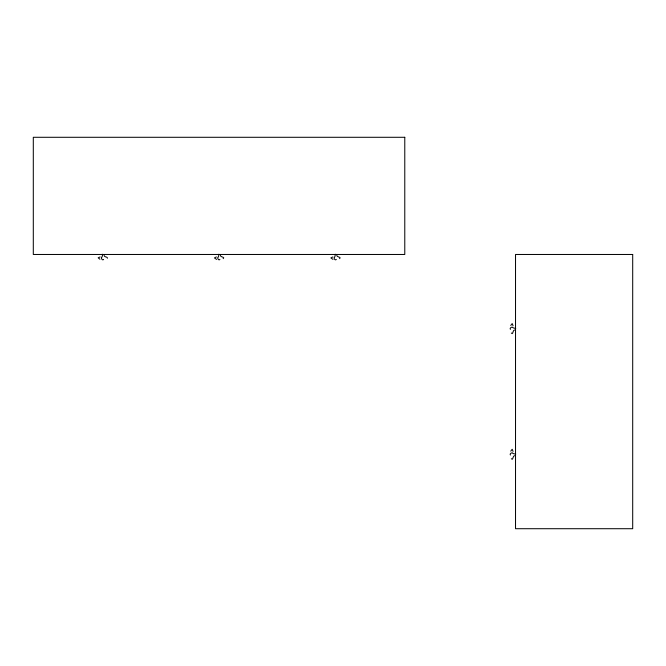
<?xml version="1.0" encoding="UTF-8"?>
<svg xmlns="http://www.w3.org/2000/svg" width="666" height="666" viewBox="0 0 666 666"><rect width="100%" height="100%" fill="white"/><g stroke="black" fill="none" stroke-linecap="round" stroke-linejoin="round"><path stroke-width="1" d="M510.747 325.474L512.179 323.576L513.053 325.691M510.747 451.165L512.179 449.267L513.053 451.382M107.417 258.25C107.684 256.51 104.196 257.426 104.071 255.344M223.185 258.649C225.308 256.835 220.28 257.351 220.354 255.344M339.61 258.649C341.725 256.868 336.705 257.342 336.771 255.344M514.643 329.978C512.587 329.953 513.186 335.314 511.338 333.05M514.643 455.661C512.587 455.644 513.186 461.005 511.338 458.732M100.116 256.934L98.168 257.809L99.925 259.24M216.4 256.934L214.444 257.925L216.6 259.399M332.825 256.934L330.86 257.925L333.025 259.399M510.464 329.337A8.683 2.656 0 0 1 511.58 327.206L512.645 327.222A3.713 1.141 0 0 0 515.725 328.338M510.464 455.02A8.683 2.656 0 0 1 511.58 452.897L512.612 452.88A3.713 1.141 0 0 0 515.725 454.029M336.305 259.399A8.583 2.439 90 0 1 335.539 259.815A8.583 2.439 -90 0 1 334.182 258.408L334.207 257.376A3.705 1.049 90 0 0 335.264 254.262M103.605 259.399A8.583 2.439 90 0 1 102.839 259.815A8.583 2.439 -90 0 1 101.482 258.408L101.54 257.342A3.705 1.049 90 0 0 102.564 254.262M219.888 259.399A8.583 2.439 90 0 1 219.114 259.815A8.583 2.439 -90 0 1 217.757 258.408L217.782 257.376A3.705 1.049 90 0 0 218.839 254.262M404.778 137.288L33.3 137.288L33.3 254.47L404.778 254.47L404.778 137.288M632.7 254.47L515.526 254.47L515.526 528.712L632.7 528.712L632.7 254.47"/></g></svg>
